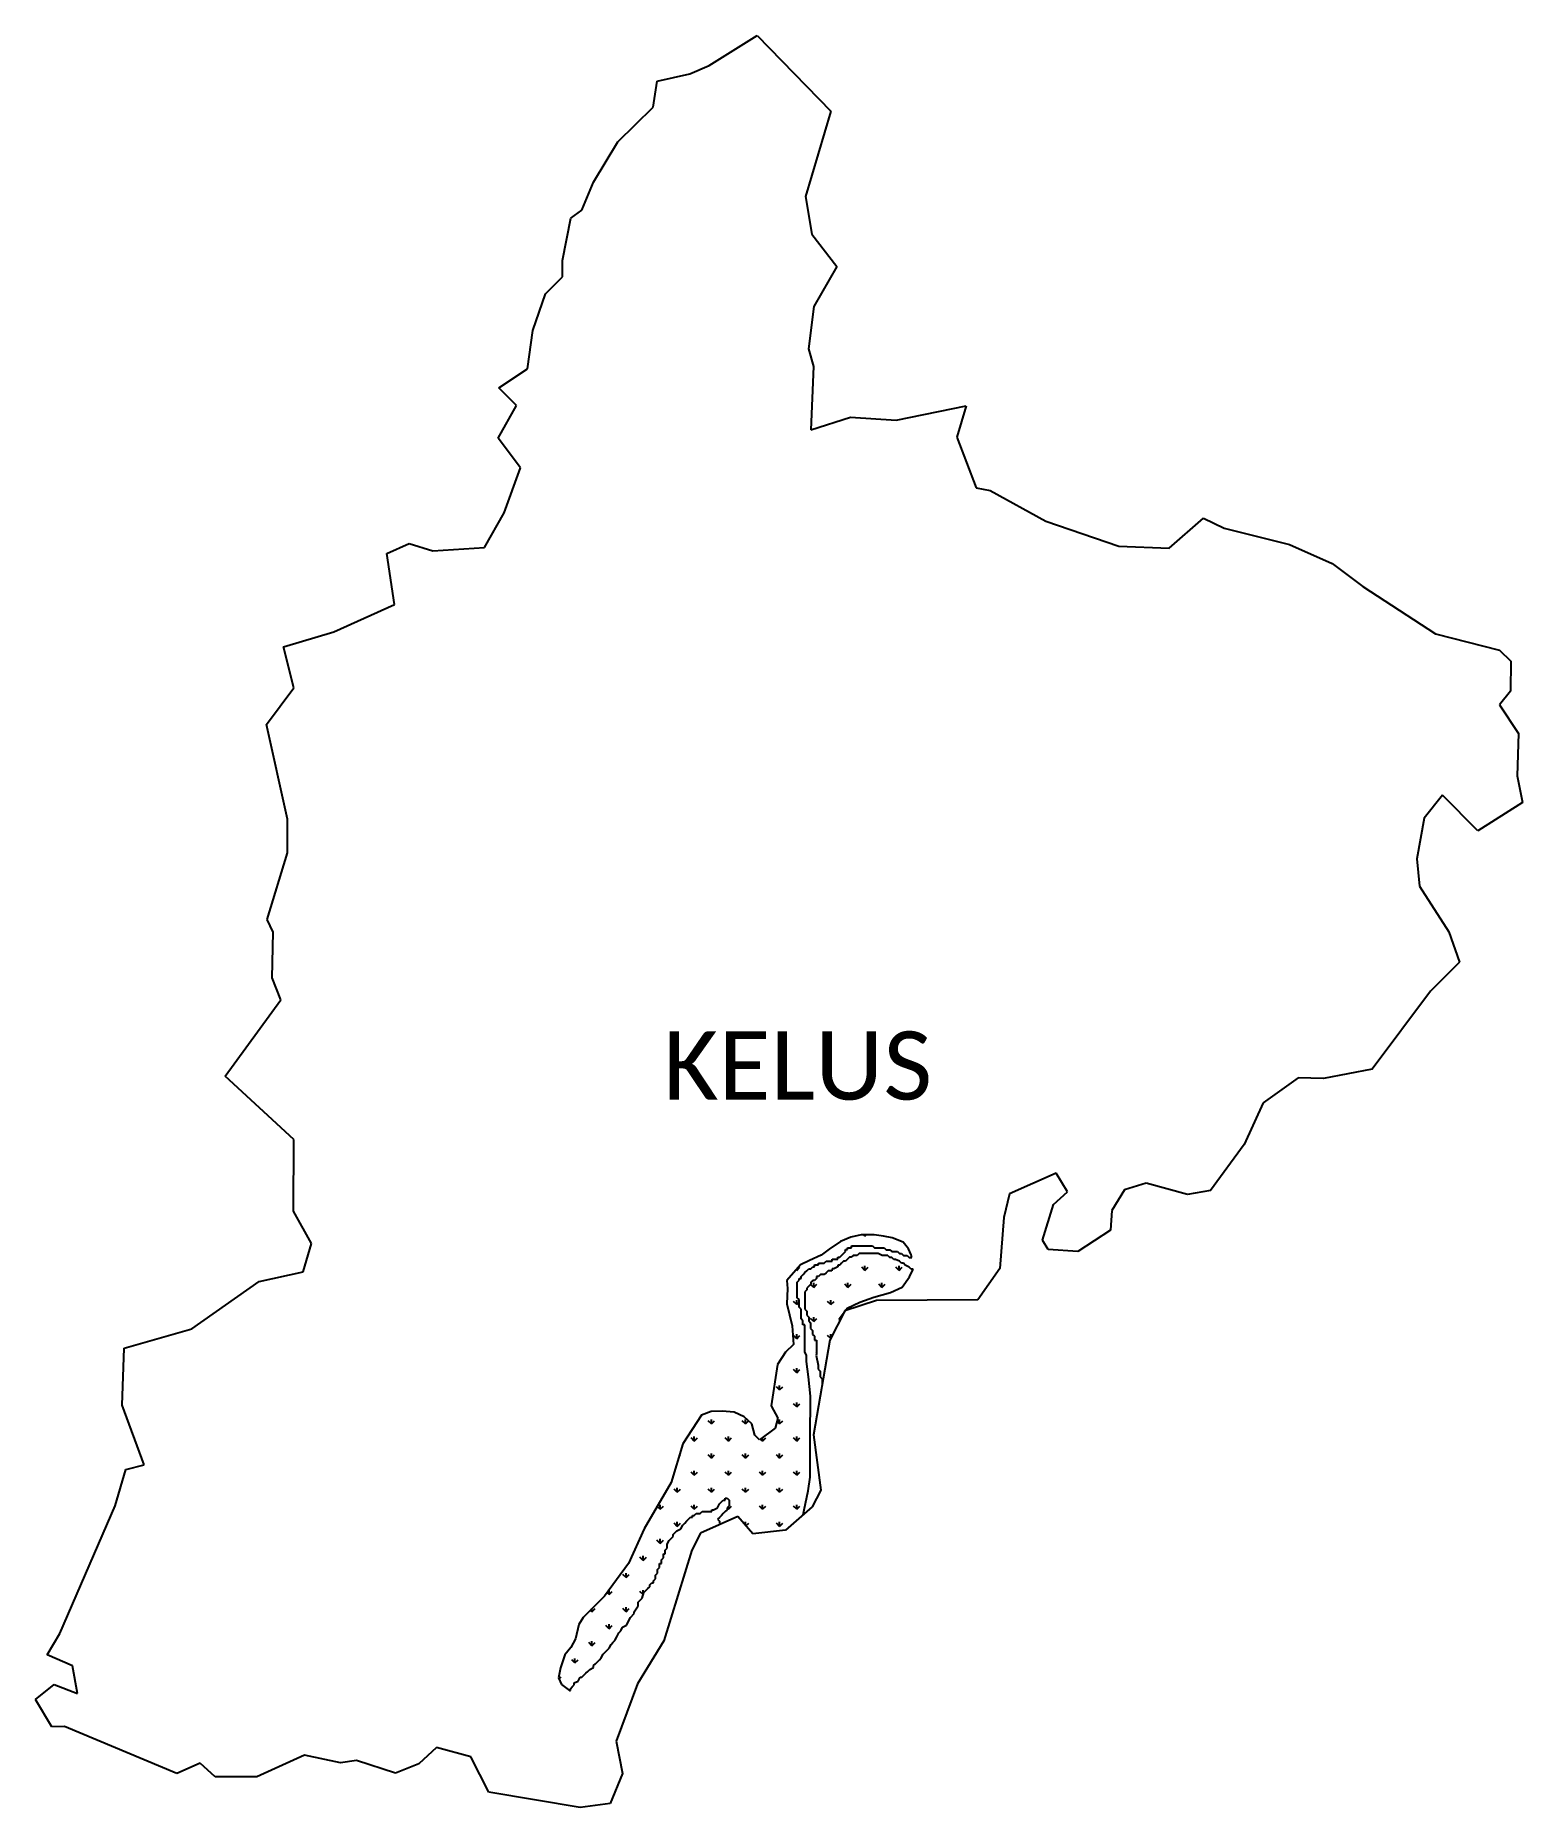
# Model space of a CAD drawing. Header units: metres. Extents: x 347837 to 350968, y 1759430 to 1763161.
import ezdxf

# ---------------------------------------------------------------- set-up
doc = ezdxf.new("R2010")
doc.units = ezdxf.units.M
doc.layers.add('MANGROOVES', color=112, linetype='Continuous')
doc.layers.add('VILLAGE NAME', color=250, linetype='Continuous')
doc.styles.add('MtXpl_Calibri', font='calibri.ttf')

msp = doc.modelspace()

# ---------------------------------------------------------------- linework, layer by layer
at = {"color": 3}
for p, q in [((349255.6, 1763097.8), (349356.4, 1763161.3)), ((349356.4, 1763161.3), (349511.7, 1763002.2)), ((349146.1, 1763065.3), (349214.9, 1763080.3)), ((349214.9, 1763080.3), (349255.6, 1763097.8)), ((349137.6, 1763010), (349146.1, 1763065.3)), ((349063.3, 1762937.5), (349137.6, 1763010)), ((349511.7, 1763002.2), (349458.6, 1762821.9)), ((349011.7, 1762852.4), (349063.3, 1762937.5)), ((348987.7, 1762793.6), (349011.7, 1762852.4)), ((349458.6, 1762821.9), (349471.6, 1762742.6)), ((348946.9, 1762687.6), (348964.2, 1762776.8)), ((348964.2, 1762776.8), (348987.7, 1762793.6)), ((349471.6, 1762742.6), (349524.4, 1762675.1)), ((348946.7, 1762653.2), (348946.9, 1762687.6)), ((349524.4, 1762675.1), (349475.6, 1762590.8)), ((348910.8, 1762617.4), (348946.7, 1762653.2)), ((348884.4, 1762540.3), (348910.8, 1762617.4)), ((349475.6, 1762590.8), (349464.6, 1762501.6)), ((348873.3, 1762459.2), (348884.4, 1762540.3)), ((349464.6, 1762501.6), (349475.2, 1762464.4)), ((348812.5, 1762419.3), (348873.3, 1762459.2)), ((349475.2, 1762464.4), (349469.6, 1762330.7)), ((348849.8, 1762382.5), (348812.5, 1762419.3)), ((348811.3, 1762313.4), (348849.8, 1762382.5)), ((349648.9, 1762351.3), (349796.5, 1762381.4)), ((349796.5, 1762381.4), (349777.1, 1762315.3)), ((349469.6, 1762330.7), (349552.9, 1762357.7)), ((349552.9, 1762357.7), (349648.9, 1762351.3)), ((348858.5, 1762250.9), (348811.3, 1762313.4)), ((349777.1, 1762315.3), (349817.5, 1762209.2)), ((348823.7, 1762156.1), (348858.5, 1762250.9)), ((349817.5, 1762209.2), (349847.4, 1762203.5)), ((349847.4, 1762203.5), (349964.4, 1762138.4)), ((348782.4, 1762083), (348823.7, 1762156.1)), ((350223.7, 1762081.8), (350296.3, 1762144.9)), ((350296.3, 1762144.9), (350339.7, 1762123.9)), ((349964.4, 1762138.4), (350117.9, 1762085.9)), ((350339.7, 1762123.9), (350477.2, 1762089.6)), ((348576.6, 1762070.5), (348624.1, 1762091.9)), ((348593.1, 1761963), (348576.6, 1762070.5)), ((348624.1, 1762091.9), (348673.6, 1762076.2)), ((348673.6, 1762076.2), (348782.4, 1762083)), ((350117.9, 1762085.9), (350223.7, 1762081.8)), ((350477.2, 1762089.6), (350567.3, 1762049.8)), ((350567.3, 1762049.8), (350632, 1762001.1)), ((350632, 1762001.1), (350784.6, 1761901.6)), ((348465, 1761905.8), (348593.1, 1761963)), ((348359.3, 1761874), (348465, 1761905.8)), ((350784.6, 1761901.6), (350919.2, 1761867.1)), ((348381.2, 1761787.6), (348359.3, 1761874)), ((350919.2, 1761867.1), (350943.2, 1761844)), ((350943.2, 1761844), (350942.9, 1761780.9)), ((348323.8, 1761710.6), (348381.2, 1761787.6)), ((350942.9, 1761780.9), (350919.4, 1761751.8)), ((350919.4, 1761751.8), (350959.5, 1761691.5)), ((348367.8, 1761511.4), (348323.8, 1761710.6)), ((350959.5, 1761691.5), (350956.6, 1761602.4)), ((350956.6, 1761602.4), (350967.9, 1761546.1)), ((350799.4, 1761562), (350761.1, 1761513.7)), ((350874, 1761487.1), (350799.4, 1761562)), ((350967.9, 1761546.1), (350874, 1761487.1)), ((348367.6, 1761440.2), (348367.8, 1761511.4)), ((350761.1, 1761513.7), (350745.3, 1761428)), ((348324.8, 1761300.3), (348367.6, 1761440.2)), ((350745.3, 1761428), (350751.3, 1761370)), ((350751.3, 1761370), (350812.7, 1761274.2)), ((348337.2, 1761273.5), (348324.8, 1761300.3)), ((348335.1, 1761177.5), (348337.2, 1761273.5)), ((350812.7, 1761274.2), (350835.1, 1761210.4)), ((350835.1, 1761210.4), (350774.4, 1761148.9)), ((348353.6, 1761130.7), (348335.1, 1761177.5)), ((350774.4, 1761148.9), (350651.6, 1760985)), ((348236.2, 1760970.4), (348353.6, 1761130.7)), ((350651.6, 1760985), (350549.2, 1760965)), ((348381.1, 1760836.6), (348236.2, 1760970.4)), ((350495.5, 1760967), (350422, 1760913.8)), ((350549.2, 1760965), (350495.5, 1760967)), ((350422, 1760913.8), (350381.8, 1760826.2)), ((348380.3, 1760686.1), (348381.1, 1760836.6)), ((350381.8, 1760826.2), (350310.6, 1760729.8)), ((349985.7, 1760766), (349888, 1760722.3)), ((350010.1, 1760726.9), (349985.7, 1760766)), ((349980.5, 1760700.3), (350010.1, 1760726.9)), ((350129.9, 1760731), (350103.4, 1760687.8)), ((350175.8, 1760745), (350129.9, 1760731)), ((350262.8, 1760720.8), (350175.8, 1760745)), ((350310.6, 1760729.8), (350262.8, 1760720.8)), ((348418.5, 1760618.3), (348380.3, 1760686.1)), ((349888, 1760722.3), (349876.1, 1760672.5)), ((349957.5, 1760625.2), (349980.5, 1760700.3)), ((350103.4, 1760687.8), (350100.1, 1760645.7)), ((349876.1, 1760672.5), (349867.2, 1760565.3)), ((348400.5, 1760558.2), (348418.5, 1760618.3)), ((349969.1, 1760605.2), (349957.5, 1760625.2)), ((350100.1, 1760645.7), (350031.6, 1760600.9)), ((350031.6, 1760600.9), (349969.1, 1760605.2)), ((348166.2, 1760438.5), (348308.3, 1760537.9)), ((348308.3, 1760537.9), (348400.5, 1760558.2)), ((349867.2, 1760565.3), (349821.1, 1760499.1)), ((349821.1, 1760499.1), (349607.9, 1760498.3)), ((349541.1, 1760476.1), (349509.8, 1760414.8)), ((349607.9, 1760498.3), (349541.1, 1760476.1)), ((348023.8, 1760397.6), (348166.2, 1760438.5)), ((348019.5, 1760277.4), (348023.8, 1760397.6)), ((349509.8, 1760414.8), (349475.3, 1760215.4)), ((348065.9, 1760151.8), (348019.5, 1760277.4)), ((349475.3, 1760215.4), (349490.2, 1760098.9)), ((348004.6, 1760066), (348027.4, 1760142)), ((348027.4, 1760142), (348065.9, 1760151.8)), ((349490.2, 1760098.9), (349472.1, 1760063.4)), ((347888.7, 1759797), (348004.6, 1760066)), ((349472.1, 1760063.4), (349415.9, 1760014.3)), ((349315.8, 1760043.3), (349237.5, 1760007.9)), ((349347.4, 1760006.5), (349315.8, 1760043.3)), ((349415.9, 1760014.3), (349347.4, 1760006.5)), ((349237.5, 1760007.9), (349219.2, 1759972.2)), ((349219.2, 1759972.2), (349160.3, 1759781.7)), ((347861.7, 1759752.1), (347888.7, 1759797)), ((349160.3, 1759781.7), (349104.5, 1759691.1)), ((347914.9, 1759729), (347861.7, 1759752.1)), ((347925.8, 1759670.7), (347914.9, 1759729)), ((347837, 1759657.9), (347876.3, 1759689.2)), ((347876.3, 1759689.2), (347925.8, 1759670.7)), ((349104.5, 1759691.1), (349059.7, 1759570.5)), ((347871.7, 1759600.3), (347837, 1759657.9)), ((347898, 1759601.1), (347871.7, 1759600.3)), ((348134.4, 1759502.2), (347898, 1759601.1)), ((349059.7, 1759570.5), (349073, 1759502.1)), ((348403.5, 1759541.1), (348303.2, 1759495.3)), ((348479.3, 1759524.9), (348403.5, 1759541.1)), ((348513.1, 1759529.4), (348479.3, 1759524.9)), ((348595.1, 1759502.7), (348513.1, 1759529.4)), ((348681.6, 1759557.2), (348644.1, 1759522.3)), ((348753.6, 1759537.1), (348681.6, 1759557.2)), ((348791.8, 1759462.7), (348753.6, 1759537.1)), ((348183.6, 1759523.6), (348134.4, 1759502.2)), ((348215.1, 1759495.3), (348183.6, 1759523.6)), ((348303.2, 1759495.3), (348215.1, 1759495.3)), ((348644.1, 1759522.3), (348595.1, 1759502.7)), ((349073, 1759502.1), (349046.7, 1759439.3)), ((348983.8, 1759430.5), (348791.8, 1759462.7)), ((349046.7, 1759439.3), (348983.8, 1759430.5))]:
    msp.add_line(p, q, dxfattribs=at)
at = {"layer": 'MANGROOVES'}
for p, q in [((349532.2, 1760622), (349508.4, 1760606)), ((349553.8, 1760631.3), (349532.2, 1760622)), ((349575.3, 1760635.9), (349553.8, 1760631.3)), ((349554.8, 1760609.2), (349554.8, 1760613.3)), ((349554.8, 1760613.3), (349558.9, 1760613.2)), ((349558.9, 1760613.2), (349562.9, 1760613.2)), ((349562.9, 1760613.2), (349567, 1760613.2)), ((349567, 1760613.2), (349571, 1760613.2)), ((349571, 1760613.2), (349575.1, 1760613.2)), ((349575.1, 1760613.2), (349579.2, 1760613.2)), ((349602.8, 1760636), (349575.3, 1760635.9)), ((349579.2, 1760613.2), (349583.2, 1760613.2)), ((349583.2, 1760613.2), (349587.3, 1760613.2)), ((349587.3, 1760613.2), (349591.4, 1760613.2)), ((349591.4, 1760613.2), (349595.4, 1760613.1)), ((349595.4, 1760613.1), (349599.5, 1760613.1)), ((349599.5, 1760613.1), (349603.5, 1760609.1)), ((349622.7, 1760633.6), (349602.8, 1760636)), ((349640.4, 1760629.8), (349622.7, 1760633.6)), ((349663.6, 1760620.5), (349640.4, 1760629.8)), ((349675.1, 1760606.8), (349663.6, 1760620.5)), ((349466.6, 1760582.5), (349447.9, 1760573)), ((349491.6, 1760593.1), (349466.6, 1760582.5)), ((349485.6, 1760572.8), (349485.7, 1760576.9)), ((349485.7, 1760576.9), (349489.7, 1760576.9)), ((349489.7, 1760576.9), (349493.8, 1760576.9)), ((349508.4, 1760606), (349491.6, 1760593.1)), ((349493.8, 1760576.9), (349497.8, 1760576.9)), ((349497.8, 1760576.9), (349501.9, 1760580.9)), ((349501.9, 1760580.9), (349506, 1760580.9)), ((349506, 1760580.9), (349510, 1760580.9)), ((349510, 1760580.9), (349514.1, 1760580.9)), ((349514.1, 1760580.9), (349514.1, 1760584.9)), ((349514.1, 1760584.9), (349518.2, 1760584.9)), ((349518.2, 1760584.9), (349522.2, 1760584.9)), ((349522.2, 1760584.9), (349526.3, 1760584.9)), ((349526.3, 1760584.9), (349526.3, 1760589)), ((349526.3, 1760589), (349530.4, 1760589)), ((349534.4, 1760576.8), (349530.3, 1760572.7)), ((349530.4, 1760589), (349534.4, 1760593)), ((349534.4, 1760593), (349538.5, 1760597.1)), ((349538.5, 1760580.8), (349534.4, 1760576.8)), ((349538.5, 1760597.1), (349542.6, 1760601.1)), ((349542.5, 1760580.8), (349538.5, 1760580.8)), ((349546.6, 1760584.8), (349542.5, 1760580.8)), ((349542.6, 1760601.1), (349542.6, 1760605.2)), ((349542.6, 1760605.2), (349546.7, 1760605.2)), ((349550.7, 1760588.9), (349546.6, 1760584.8)), ((349546.7, 1760605.2), (349546.7, 1760609.2)), ((349546.7, 1760609.2), (349550.7, 1760609.2)), ((349550.7, 1760609.2), (349554.8, 1760609.2)), ((349554.7, 1760588.9), (349550.7, 1760588.9)), ((349558.8, 1760592.9), (349554.7, 1760588.9)), ((349566.9, 1760592.9), (349558.8, 1760592.9)), ((349571, 1760597), (349566.9, 1760592.9)), ((349575.1, 1760596.9), (349571, 1760597)), ((349579.1, 1760596.9), (349575.1, 1760596.9)), ((349583.2, 1760596.9), (349579.1, 1760596.9)), ((349587.2, 1760596.9), (349583.2, 1760596.9)), ((349591.3, 1760596.9), (349587.2, 1760596.9)), ((349599.4, 1760596.9), (349591.3, 1760596.9)), ((349603.5, 1760596.9), (349599.4, 1760596.9)), ((349603.5, 1760609.1), (349607.6, 1760609)), ((349607.6, 1760596.9), (349603.5, 1760596.9)), ((349607.6, 1760609), (349611.7, 1760609)), ((349611.6, 1760596.8), (349607.6, 1760596.9)), ((349619.7, 1760592.8), (349611.6, 1760596.8)), ((349611.7, 1760609), (349615.7, 1760609)), ((349615.7, 1760609), (349619.8, 1760609)), ((349627.8, 1760592.7), (349619.7, 1760592.8)), ((349619.8, 1760609), (349623.8, 1760609)), ((349623.8, 1760609), (349627.9, 1760604.9)), ((349631.9, 1760592.7), (349627.8, 1760592.7)), ((349627.9, 1760604.9), (349636, 1760604.9)), ((349631.9, 1760592.7), (349636, 1760588.7)), ((349636, 1760604.9), (349640.1, 1760600.8)), ((349640, 1760588.6), (349636, 1760588.7)), ((349644.1, 1760584.6), (349640, 1760588.6)), ((349640.1, 1760600.8), (349644.1, 1760600.8)), ((349644.1, 1760600.8), (349648.2, 1760600.8)), ((349648.1, 1760584.6), (349644.1, 1760584.6)), ((349656.2, 1760580.5), (349648.1, 1760584.6)), ((349648.2, 1760600.8), (349652.2, 1760600.8)), ((349652.2, 1760600.8), (349656.3, 1760596.7)), ((349660.3, 1760576.4), (349656.2, 1760580.5)), ((349656.3, 1760596.7), (349660.4, 1760596.7)), ((349664.4, 1760576.4), (349660.3, 1760576.4)), ((349660.4, 1760596.7), (349664.4, 1760592.6)), ((349664.4, 1760592.6), (349668.5, 1760592.6)), ((349668.4, 1760572.3), (349664.4, 1760576.4)), ((349668.5, 1760592.6), (349672.5, 1760592.6)), ((349672.5, 1760592.6), (349676.6, 1760588.5)), ((349680.7, 1760593.9), (349675.1, 1760606.8)), ((349676.6, 1760588.5), (349682.1, 1760588.5)), ((349682.1, 1760588.5), (349680.7, 1760593.9)), ((349447.9, 1760573), (349419.1, 1760540.4)), ((349419.1, 1760540.4), (349420.3, 1760522.9)), ((349440.9, 1760536.4), (349444.9, 1760540.5)), ((349440.9, 1760532.3), (349440.9, 1760536.4)), ((349444.9, 1760540.5), (349445, 1760544.5)), ((349445, 1760544.5), (349449, 1760544.5)), ((349449, 1760548.6), (349453.1, 1760552.6)), ((349449, 1760544.5), (349449, 1760548.6)), ((349453.1, 1760552.6), (349457.2, 1760556.7)), ((349457.2, 1760556.7), (349461.2, 1760560.7)), ((349461.2, 1760560.7), (349465.3, 1760564.8)), ((349465.3, 1760564.8), (349469.4, 1760564.8)), ((349473.4, 1760540.4), (349469.3, 1760536.3)), ((349469.3, 1760536.3), (349469.3, 1760532.3)), ((349469.4, 1760564.8), (349473.5, 1760568.8)), ((349477.4, 1760540.4), (349473.4, 1760540.4)), ((349473.5, 1760568.8), (349477.5, 1760568.8)), ((349481.5, 1760544.4), (349477.4, 1760540.4)), ((349477.5, 1760568.8), (349477.5, 1760572.9)), ((349477.5, 1760572.9), (349481.6, 1760572.8)), ((349485.6, 1760548.5), (349481.5, 1760548.5)), ((349481.5, 1760548.5), (349481.5, 1760544.4)), ((349481.6, 1760572.8), (349485.6, 1760572.8)), ((349489.7, 1760552.5), (349485.6, 1760548.5)), ((349493.7, 1760552.5), (349489.7, 1760552.5)), ((349497.8, 1760552.5), (349493.7, 1760552.5)), ((349501.8, 1760556.5), (349497.8, 1760552.5)), ((349505.9, 1760560.6), (349501.8, 1760556.5)), ((349510, 1760560.6), (349505.9, 1760560.6)), ((349514, 1760560.6), (349510, 1760560.6)), ((349514.1, 1760564.6), (349514, 1760560.6)), ((349518.1, 1760564.6), (349514.1, 1760564.6)), ((349526.2, 1760568.7), (349518.1, 1760564.6)), ((349526.3, 1760572.7), (349526.2, 1760568.7)), ((349530.3, 1760572.7), (349526.3, 1760572.7)), ((349661.7, 1760526.3), (349677.2, 1760547.9)), ((349676.5, 1760568.2), (349668.4, 1760572.3)), ((349680.6, 1760564.2), (349676.5, 1760568.2)), ((349677.2, 1760547.9), (349684.6, 1760564.1)), ((349684.6, 1760564.1), (349680.6, 1760564.2)), ((349420.3, 1760522.9), (349419.3, 1760491.3)), ((349440.8, 1760528.3), (349440.9, 1760532.3)), ((349440.8, 1760524.2), (349440.8, 1760528.3)), ((349440.8, 1760520.2), (349440.8, 1760524.2)), ((349440.8, 1760516.1), (349440.8, 1760520.2)), ((349440.8, 1760512), (349440.8, 1760516.1)), ((349440.8, 1760508), (349440.8, 1760512)), ((349440.8, 1760503.9), (349440.8, 1760508)), ((349444.8, 1760499.8), (349440.8, 1760503.9)), ((349444.8, 1760495.8), (349444.8, 1760499.8)), ((349457.1, 1760516), (349457, 1760512)), ((349457, 1760512), (349457, 1760503.9)), ((349457, 1760503.9), (349457, 1760499.8)), ((349457, 1760499.8), (349457, 1760491.7)), ((349461.1, 1760520.1), (349457.1, 1760516)), ((349465.2, 1760528.2), (349461.1, 1760524.2)), ((349461.1, 1760524.2), (349461.1, 1760520.1)), ((349469.3, 1760532.3), (349465.2, 1760528.2)), ((349572.7, 1760494.4), (349602.2, 1760504.9)), ((349602.2, 1760504.9), (349637.1, 1760514.8)), ((349637.1, 1760514.8), (349661.7, 1760526.3)), ((349419.3, 1760491.3), (349429.9, 1760444.9)), ((349444.8, 1760491.7), (349444.8, 1760495.8)), ((349444.8, 1760487.6), (349444.8, 1760491.7)), ((349444.8, 1760483.6), (349444.8, 1760487.6)), ((349448.8, 1760479.5), (349444.8, 1760483.6)), ((349448.8, 1760475.5), (349448.8, 1760479.5)), ((349448.8, 1760471.4), (349448.8, 1760475.5)), ((349448.8, 1760467.3), (349448.8, 1760471.4)), ((349448.8, 1760463.3), (349448.8, 1760467.3)), ((349448.8, 1760459.2), (349448.8, 1760463.3)), ((349457, 1760491.7), (349457, 1760487.6)), ((349457, 1760487.6), (349457, 1760483.6)), ((349457, 1760483.6), (349457, 1760479.5)), ((349457, 1760479.5), (349461, 1760475.4)), ((349461, 1760475.4), (349461, 1760471.4)), ((349461, 1760471.4), (349461, 1760467.3)), ((349461, 1760467.3), (349465, 1760463.2)), ((349465, 1760463.2), (349465, 1760459.2)), ((349530.1, 1760460.4), (349545.9, 1760481.8)), ((349545.9, 1760481.8), (349572.7, 1760494.4)), ((349429.9, 1760444.9), (349433.2, 1760405.2)), ((349452.8, 1760455.1), (349448.8, 1760459.2)), ((349452.8, 1760451.1), (349452.8, 1760455.1)), ((349452.8, 1760447), (349452.8, 1760451.1)), ((349456.9, 1760447), (349452.8, 1760447)), ((349456.8, 1760442.9), (349456.9, 1760447)), ((349456.8, 1760438.9), (349456.8, 1760442.9)), ((349456.8, 1760434.8), (349456.8, 1760438.9)), ((349456.8, 1760430.7), (349456.8, 1760434.8)), ((349456.8, 1760426.7), (349456.8, 1760430.7)), ((349456.8, 1760422.6), (349456.8, 1760426.7)), ((349465, 1760459.2), (349465, 1760455.1)), ((349465, 1760455.1), (349469.1, 1760451)), ((349469.1, 1760451), (349469, 1760447)), ((349469, 1760447), (349469, 1760442.9)), ((349469, 1760442.9), (349469, 1760438.8)), ((349469, 1760438.8), (349473.1, 1760434.8)), ((349473.1, 1760430.7), (349473, 1760426.6)), ((349473, 1760426.6), (349477.1, 1760422.6)), ((349473.1, 1760434.8), (349473.1, 1760430.7)), ((349530.9, 1760456.2), (349530.1, 1760460.4)), ((349416.5, 1760389), (349399, 1760363.5)), ((349433.2, 1760405.2), (349416.5, 1760389)), ((349456.7, 1760406.4), (349456.8, 1760410.4)), ((349456.7, 1760402.3), (349456.7, 1760406.4)), ((349456.7, 1760398.3), (349456.7, 1760402.3)), ((349456.7, 1760394.2), (349456.7, 1760398.3)), ((349456.7, 1760390.1), (349456.7, 1760394.2)), ((349460.7, 1760382), (349456.7, 1760390.1)), ((349456.8, 1760418.6), (349456.8, 1760422.6)), ((349456.8, 1760414.5), (349456.8, 1760418.6)), ((349456.8, 1760410.4), (349456.8, 1760414.5)), ((349477.1, 1760422.6), (349477.1, 1760418.5)), ((349477.1, 1760418.5), (349477.1, 1760414.4)), ((349477.1, 1760414.4), (349481.1, 1760414.4)), ((349481.1, 1760414.4), (349481.1, 1760410.4)), ((349481.1, 1760410.4), (349481.1, 1760406.3)), ((349481.1, 1760406.3), (349481.1, 1760402.2)), ((349481.1, 1760402.2), (349481.1, 1760394.1)), ((349481.1, 1760394.1), (349481.1, 1760390.1)), ((349481.1, 1760390.1), (349481.1, 1760386)), ((349399, 1760363.5), (349385.8, 1760276.5)), ((349460.7, 1760369.8), (349460.7, 1760382)), ((349464.7, 1760337.3), (349460.7, 1760369.8)), ((349481.1, 1760386), (349481, 1760381.9)), ((349481, 1760381.9), (349485, 1760361.6)), ((349485, 1760361.6), (349485, 1760357.6)), ((349485, 1760357.6), (349485, 1760353.5)), ((349485, 1760353.5), (349489.1, 1760349.4)), ((349489.1, 1760349.4), (349489.1, 1760345.4)), ((349468.6, 1760296.7), (349464.7, 1760337.3)), ((349489.1, 1760345.4), (349489, 1760341.3)), ((349489, 1760341.3), (349489, 1760337.2)), ((349489, 1760337.2), (349493.1, 1760333.2)), ((349493.1, 1760333.2), (349493.1, 1760329.1)), ((349493.1, 1760329.1), (349493.1, 1760325)), ((349493.1, 1760325), (349493.1, 1760321)), ((349493.1, 1760321), (349493.5, 1760320.5)), ((349385.8, 1760276.5), (349400, 1760250.1)), ((349468.5, 1760268.2), (349468.6, 1760296.7)), ((349239, 1760256.7), (349200.3, 1760195.9)), ((349259.6, 1760264.1), (349239, 1760256.7)), ((349282.7, 1760265.3), (349259.6, 1760264.1)), ((349307.9, 1760263.1), (349282.7, 1760265.3)), ((349328.8, 1760253.2), (349307.9, 1760263.1)), ((349345, 1760238.6), (349328.8, 1760253.2)), ((349351.4, 1760214.7), (349345, 1760238.6)), ((349400, 1760250.1), (349394.6, 1760229.5)), ((349468.4, 1760235.7), (349468.5, 1760268.2)), ((349361.6, 1760204.4), (349351.4, 1760214.7)), ((349394.6, 1760229.5), (349361.6, 1760204.4)), ((349468.3, 1760195.1), (349468.4, 1760235.7)), ((349200.3, 1760195.9), (349175.7, 1760114.7)), ((349468.2, 1760166.7), (349468.3, 1760195.1)), ((349468.2, 1760150.4), (349468.2, 1760166.7)), ((349464, 1760097.6), (349468.1, 1760126.1)), ((349468.1, 1760126.1), (349468.2, 1760150.4)), ((349175.7, 1760114.7), (349118.5, 1760017.4)), ((349455.7, 1760057.1), (349464, 1760097.6)), ((349236.4, 1760049.6), (349240.5, 1760053.6)), ((349240.5, 1760053.6), (349244.6, 1760053.6)), ((349244.6, 1760053.6), (349248.6, 1760053.6)), ((349248.6, 1760053.6), (349252.7, 1760053.6)), ((349252.7, 1760053.6), (349256.7, 1760053.6)), ((349256.7, 1760053.6), (349260.8, 1760053.5)), ((349260.8, 1760053.5), (349260.8, 1760057.6)), ((349260.8, 1760057.6), (349264.9, 1760057.6)), ((349264.9, 1760057.6), (349273, 1760061.6)), ((349273, 1760061.6), (349277.1, 1760069.7)), ((349277.1, 1760069.7), (349281.2, 1760073.8)), ((349281.2, 1760073.8), (349285.2, 1760077.8)), ((349285.2, 1760077.8), (349289.3, 1760077.8)), ((349289.2, 1760053.5), (349285.2, 1760049.4)), ((349293.3, 1760057.5), (349289.2, 1760053.5)), ((349289.3, 1760077.8), (349289.3, 1760081.9)), ((349289.3, 1760081.9), (349293.4, 1760081.9)), ((349297.4, 1760065.6), (349293.3, 1760061.6)), ((349293.3, 1760061.6), (349293.3, 1760057.5)), ((349293.4, 1760081.9), (349297.4, 1760077.8)), ((349297.4, 1760077.8), (349297.4, 1760073.8)), ((349297.4, 1760073.8), (349297.4, 1760069.7)), ((349297.4, 1760069.7), (349297.4, 1760065.6)), ((349453.2, 1760046.8), (349455.7, 1760057.1)), ((349118.5, 1760017.4), (349085.9, 1759944.4)), ((349187.6, 1760013.1), (349195.7, 1760017.2)), ((349195.7, 1760017.2), (349199.8, 1760025.3)), ((349199.8, 1760025.3), (349203.9, 1760029.3)), ((349203.9, 1760029.3), (349207.9, 1760033.4)), ((349207.9, 1760033.4), (349212, 1760037.4)), ((349212, 1760037.4), (349216.1, 1760041.5)), ((349216.1, 1760041.5), (349220.2, 1760041.5)), ((349220.2, 1760041.5), (349220.2, 1760045.5)), ((349220.2, 1760045.5), (349224.2, 1760045.5)), ((349224.2, 1760045.5), (349228.3, 1760049.6)), ((349228.3, 1760049.6), (349232.4, 1760049.6)), ((349232.4, 1760049.6), (349236.4, 1760049.6)), ((349277, 1760041.3), (349272.9, 1760037.3)), ((349272.9, 1760037.3), (349277, 1760033.2)), ((349281.1, 1760045.4), (349277, 1760041.3)), ((349277, 1760033.2), (349277, 1760029.1)), ((349277, 1760029.1), (349279.3, 1760026.8)), ((349285.2, 1760049.4), (349281.1, 1760045.4)), ((349163.1, 1759972.6), (349167.2, 1759976.6)), ((349167.2, 1759984.8), (349171.3, 1759992.9)), ((349167.2, 1759980.7), (349167.2, 1759984.8)), ((349167.2, 1759976.6), (349167.2, 1759980.7)), ((349171.3, 1759992.9), (349179.4, 1760001)), ((349179.4, 1760005), (349183.5, 1760009.1)), ((349179.4, 1760001), (349179.4, 1760005)), ((349183.5, 1760009.1), (349187.6, 1760013.1)), ((349085.9, 1759944.4), (349034.9, 1759875.5)), ((349150.8, 1759940.1), (349150.8, 1759944.2)), ((349150.8, 1759944.2), (349154.9, 1759944.2)), ((349150.8, 1759936.1), (349150.8, 1759940.1)), ((349154.9, 1759952.3), (349159, 1759956.4)), ((349154.9, 1759948.2), (349154.9, 1759952.3)), ((349154.9, 1759944.2), (349154.9, 1759948.2)), ((349159, 1759960.4), (349159, 1759964.5)), ((349159, 1759964.5), (349163.1, 1759964.5)), ((349159, 1759956.4), (349159, 1759960.4)), ((349163.1, 1759968.5), (349163.1, 1759972.6)), ((349163.1, 1759964.5), (349163.1, 1759968.5)), ((349130.4, 1759899.6), (349134.5, 1759903.6)), ((349134.5, 1759903.6), (349138.5, 1759903.6)), ((349138.5, 1759907.7), (349142.6, 1759911.7)), ((349138.5, 1759903.6), (349138.5, 1759907.7)), ((349142.6, 1759919.8), (349146.7, 1759923.9)), ((349142.6, 1759915.8), (349142.6, 1759919.8)), ((349142.6, 1759911.7), (349142.6, 1759915.8)), ((349146.7, 1759932), (349150.8, 1759936.1)), ((349146.7, 1759928), (349146.7, 1759932)), ((349146.7, 1759923.9), (349146.7, 1759928)), ((349034.9, 1759875.5), (348990.1, 1759830.9)), ((349105.9, 1759863.1), (349114.1, 1759871.2)), ((349114.1, 1759871.2), (349118.2, 1759883.4)), ((349118.2, 1759883.4), (349126.3, 1759891.5)), ((349126.3, 1759891.5), (349130.4, 1759895.5)), ((349130.4, 1759895.5), (349130.4, 1759899.6)), ((348990.1, 1759830.9), (348981.1, 1759816.1)), ((349081.4, 1759814.4), (349089.6, 1759830.6)), ((349089.6, 1759830.6), (349097.7, 1759838.7)), ((349097.7, 1759842.8), (349105.9, 1759855)), ((349097.7, 1759838.7), (349097.7, 1759842.8)), ((349105.9, 1759855), (349105.9, 1759863.1)), ((348981.1, 1759816.1), (348974.2, 1759785.4)), ((349057, 1759782), (349061, 1759790.1)), ((349061, 1759790.1), (349065.1, 1759798.2)), ((349065.1, 1759798.2), (349069.2, 1759802.3)), ((349069.2, 1759802.3), (349073.3, 1759810.4)), ((349073.3, 1759810.4), (349081.4, 1759814.4)), ((348964, 1759767.7), (348951.7, 1759752)), ((348974.2, 1759785.4), (348964, 1759767.7)), ((349028.4, 1759745.5), (349032.5, 1759753.6)), ((349032.5, 1759753.6), (349036.6, 1759757.7)), ((349036.6, 1759757.7), (349040.7, 1759761.7)), ((349040.7, 1759761.7), (349044.7, 1759765.8)), ((349044.7, 1759765.8), (349048.8, 1759773.9)), ((349048.8, 1759773.9), (349052.9, 1759777.9)), ((349052.9, 1759777.9), (349057, 1759782)), ((348942.7, 1759724.9), (348938.4, 1759703.7)), ((348951.7, 1759752), (348942.7, 1759724.9)), ((348995.8, 1759713.1), (348999.9, 1759717.2)), ((348999.9, 1759717.2), (349004, 1759721.2)), ((349004, 1759721.2), (349012.1, 1759725.2)), ((349012.1, 1759729.3), (349016.2, 1759733.4)), ((349012.1, 1759725.2), (349012.1, 1759729.3)), ((349016.2, 1759733.4), (349024.4, 1759741.5)), ((349024.4, 1759741.5), (349028.4, 1759745.5)), ((348938.4, 1759703.7), (348944.7, 1759689.3)), ((348944.7, 1759689.3), (348961.2, 1759676.6)), ((348963.3, 1759680.7), (348967.3, 1759684.7)), ((348963.3, 1759676.6), (348963.3, 1759680.7)), ((348967.3, 1759684.7), (348971.4, 1759688.8)), ((348971.4, 1759692.9), (348979.6, 1759696.9)), ((348971.4, 1759688.8), (348971.4, 1759692.9)), ((348979.6, 1759696.9), (348983.6, 1759705)), ((348983.6, 1759705), (348987.7, 1759705)), ((348987.7, 1759705), (348991.8, 1759709.1)), ((348991.8, 1759709.1), (348995.8, 1759713.1)), ((348961.2, 1759676.6), (348963.3, 1759676.6))]:
    msp.add_line(p, q, dxfattribs=at)
at = {"layer": 'MANGROOVES', "linetype": 'Continuous'}
for p, q in [((349583.4, 1760633.1), (349580.6, 1760635.9)), ((349583.4, 1760633.1), (349583.4, 1760635.9)), ((349583.4, 1760633.1), (349586.2, 1760635.9)), ((349542.6, 1760602.1), (349540.8, 1760603.9)), ((349439.7, 1760561.3), (349438.6, 1760562.4)), ((349439.7, 1760561.3), (349446.5, 1760568)), ((349439.7, 1760561.3), (349439.7, 1760563.7)), ((349514.1, 1760563.7), (349514.9, 1760564.6)), ((349583.4, 1760561.3), (349576.7, 1760568)), ((349583.4, 1760561.3), (349583.4, 1760570.8)), ((349583.4, 1760561.3), (349590.1, 1760568)), ((349655.3, 1760561.3), (349648.5, 1760568)), ((349655.3, 1760561.3), (349655.3, 1760570.8)), ((349655.3, 1760561.3), (349662, 1760568)), ((349439.7, 1760489.4), (349439.7, 1760498.9)), ((349475.6, 1760525.3), (349469, 1760532)), ((349475.6, 1760525.3), (349475.6, 1760534.9)), ((349475.6, 1760525.3), (349482.4, 1760532.1)), ((349511.6, 1760489.4), (349511.6, 1760498.9)), ((349547.5, 1760525.3), (349540.8, 1760532.1)), ((349547.5, 1760525.3), (349547.5, 1760534.9)), ((349547.5, 1760525.3), (349554.2, 1760532.1)), ((349583.4, 1760498.2), (349583.4, 1760498.9)), ((349619.3, 1760525.3), (349612.6, 1760532.1)), ((349619.3, 1760525.3), (349619.3, 1760534.9)), ((349619.3, 1760525.3), (349626.1, 1760532.1)), ((349439.7, 1760489.4), (349433, 1760496.1)), ((349439.7, 1760489.4), (349444.8, 1760494.5)), ((349475.6, 1760453.5), (349475.6, 1760463)), ((349511.6, 1760489.4), (349504.8, 1760496.1)), ((349511.6, 1760489.4), (349518.3, 1760496.1)), ((349576.9, 1760495.9), (349576.7, 1760496.1)), ((349439.7, 1760417.6), (349433, 1760424.3)), ((349439.7, 1760417.6), (349439.7, 1760427.1)), ((349439.7, 1760417.6), (349446.5, 1760424.3)), ((349475.6, 1760453.5), (349468.9, 1760460.2)), ((349475.6, 1760453.5), (349482.4, 1760460.2)), ((349511.3, 1760417.8), (349504.8, 1760424.3)), ((349511.6, 1760418.3), (349511.6, 1760427.1)), ((349481.1, 1760387.1), (349482.4, 1760388.4)), ((349439.7, 1760345.7), (349433, 1760352.5)), ((349439.7, 1760345.7), (349439.7, 1760355.3)), ((349439.7, 1760345.7), (349446.5, 1760352.5)), ((349403.8, 1760309.8), (349397.1, 1760316.5)), ((349403.8, 1760309.8), (349403.8, 1760319.3)), ((349403.8, 1760309.8), (349410.5, 1760316.5)), ((349439.7, 1760273.9), (349433, 1760280.6)), ((349439.7, 1760273.9), (349439.7, 1760283.4)), ((349439.7, 1760273.9), (349446.5, 1760280.6)), ((349260.1, 1760238), (349253.4, 1760244.7)), ((349260.1, 1760238), (349260.1, 1760247.5)), ((349260.1, 1760238), (349266.9, 1760244.7)), ((349332, 1760238), (349325.2, 1760244.7)), ((349332, 1760238), (349332, 1760247.5)), ((349332, 1760238), (349338.5, 1760244.5)), ((349403.8, 1760238), (349398.3, 1760243.5)), ((349403.8, 1760238), (349403.8, 1760247.5)), ((349403.8, 1760238), (349410.5, 1760244.7)), ((349224.2, 1760202), (349217.5, 1760208.8)), ((349224.2, 1760202), (349224.2, 1760211.6)), ((349224.2, 1760202), (349230.9, 1760208.8)), ((349296, 1760202), (349289.3, 1760208.8)), ((349296, 1760202), (349296, 1760211.6)), ((349296, 1760202), (349302.8, 1760208.8)), ((349367.9, 1760202), (349363.8, 1760206.1)), ((349367.9, 1760202), (349367.9, 1760209.2)), ((349367.9, 1760202), (349374.6, 1760208.8)), ((349439.7, 1760202), (349433, 1760208.8)), ((349439.7, 1760202), (349439.7, 1760211.6)), ((349439.7, 1760202), (349446.5, 1760208.8)), ((349192.6, 1760170.4), (349195, 1760172.9)), ((349260.1, 1760166.1), (349253.4, 1760172.9)), ((349260.1, 1760166.1), (349260.1, 1760175.6)), ((349260.1, 1760166.1), (349266.9, 1760172.9)), ((349332, 1760166.1), (349325.2, 1760172.9)), ((349332, 1760166.1), (349332, 1760175.6)), ((349332, 1760166.1), (349338.7, 1760172.9)), ((349403.8, 1760166.1), (349397.1, 1760172.9)), ((349403.8, 1760166.1), (349403.8, 1760175.6)), ((349403.8, 1760166.1), (349410.5, 1760172.9)), ((349224.2, 1760130.2), (349217.5, 1760136.9)), ((349224.2, 1760130.2), (349224.2, 1760139.7)), ((349224.2, 1760130.2), (349230.9, 1760136.9)), ((349296, 1760130.2), (349289.3, 1760136.9)), ((349296, 1760130.2), (349296, 1760139.7)), ((349296, 1760130.2), (349302.8, 1760136.9)), ((349367.9, 1760130.2), (349361.1, 1760136.9)), ((349367.9, 1760130.2), (349367.9, 1760139.7)), ((349367.9, 1760130.2), (349374.6, 1760136.9)), ((349439.7, 1760130.2), (349433, 1760136.9)), ((349439.7, 1760130.2), (349439.7, 1760139.7)), ((349439.7, 1760130.2), (349446.5, 1760136.9)), ((349188.3, 1760094.3), (349181.5, 1760101)), ((349188.3, 1760094.3), (349188.3, 1760103.8)), ((349188.3, 1760094.3), (349195, 1760101)), ((349260.1, 1760094.3), (349253.4, 1760101)), ((349260.1, 1760094.3), (349260.1, 1760103.8)), ((349260.1, 1760094.3), (349266.9, 1760101)), ((349332, 1760094.3), (349325.2, 1760101)), ((349332, 1760094.3), (349332, 1760103.8)), ((349332, 1760094.3), (349338.7, 1760101)), ((349403.8, 1760094.3), (349397.1, 1760101)), ((349403.8, 1760094.3), (349403.8, 1760103.8)), ((349403.8, 1760094.3), (349410.5, 1760101)), ((349152.4, 1760058.4), (349146.2, 1760064.5)), ((349152.4, 1760058.4), (349152.4, 1760067.9)), ((349152.4, 1760058.4), (349159.1, 1760065.1)), ((349224.2, 1760058.4), (349217.5, 1760065.1)), ((349224.2, 1760058.4), (349224.2, 1760067.9)), ((349224.2, 1760058.4), (349230.9, 1760065.1)), ((349296, 1760058.4), (349293.3, 1760061.1)), ((349296, 1760058.4), (349302.8, 1760065.1)), ((349296, 1760058.4), (349296, 1760064.3)), ((349367.9, 1760058.4), (349361.1, 1760065.1)), ((349367.9, 1760058.4), (349367.9, 1760067.9)), ((349367.9, 1760058.4), (349374.6, 1760065.1)), ((349439.7, 1760058.4), (349433, 1760065.1)), ((349439.7, 1760058.4), (349439.7, 1760067.9)), ((349439.7, 1760058.4), (349446.5, 1760065.1)), ((349188.3, 1760022.4), (349181.5, 1760029.2)), ((349188.3, 1760022.4), (349188.3, 1760032)), ((349188.3, 1760022.4), (349195, 1760029.2)), ((349332, 1760024.5), (349332, 1760032)), ((349332.9, 1760023.4), (349338.7, 1760029.2)), ((349403.8, 1760022.4), (349397.1, 1760029.2)), ((349403.8, 1760022.4), (349403.8, 1760032)), ((349403.8, 1760022.4), (349410.5, 1760029.2)), ((349152.4, 1759986.5), (349145.6, 1759993.3)), ((349152.4, 1759986.5), (349152.4, 1759996)), ((349152.4, 1759986.5), (349159.1, 1759993.3)), ((349116.4, 1759950.6), (349109.7, 1759957.3)), ((349116.4, 1759950.6), (349116.4, 1759960.1)), ((349116.4, 1759950.6), (349123.2, 1759957.3)), ((349080.5, 1759914.7), (349073.8, 1759921.4)), ((349080.5, 1759914.7), (349080.5, 1759924.2)), ((349080.5, 1759914.7), (349087.3, 1759921.4)), ((349044.6, 1759878.8), (349040.4, 1759882.9)), ((349044.6, 1759878.8), (349044.6, 1759888.3)), ((349044.6, 1759878.8), (349051.3, 1759885.5)), ((349116.4, 1759878.8), (349109.7, 1759885.5)), ((349116.4, 1759878.8), (349116.4, 1759888.3)), ((349116.4, 1759878.8), (349116.7, 1759879)), ((349008.7, 1759842.8), (349005.4, 1759846.1)), ((349008.7, 1759842.8), (349015.4, 1759849.6)), ((349008.7, 1759842.8), (349008.7, 1759849.4)), ((349080.5, 1759842.8), (349073.8, 1759849.6)), ((349080.5, 1759842.8), (349080.5, 1759852.4)), ((349080.5, 1759842.8), (349087.3, 1759849.6)), ((349044.6, 1759806.9), (349037.9, 1759813.6)), ((349044.6, 1759806.9), (349044.6, 1759816.4)), ((349044.6, 1759806.9), (349051.3, 1759813.6)), ((349008.7, 1759771), (349001.9, 1759777.7)), ((349008.7, 1759771), (349008.7, 1759780.5)), ((349008.7, 1759771), (349015.4, 1759777.7)), ((348972.8, 1759735.1), (348966, 1759741.8)), ((348972.8, 1759735.1), (348972.8, 1759744.6)), ((348972.8, 1759735.1), (348979.5, 1759741.8)), ((348939.3, 1759701.6), (348943.6, 1759705.9))]:
    msp.add_line(p, q, dxfattribs=at)

# ---------------------------------------------------------------- texts
at = {"layer": 'VILLAGE NAME', "style": 'MtXpl_Calibri'}
msp.add_text('KELUS', height=143.7, rotation=359.9793, dxfattribs=at).set_placement((349158.6, 1760920.9))

doc.saveas('drawing.dxf')
